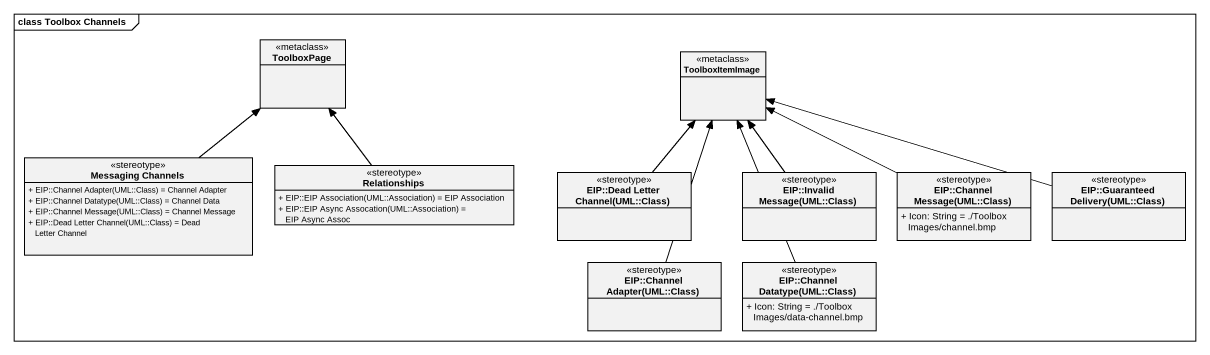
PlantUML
@startuml
mainframe class Toolbox Channels
hide circle
hide empty members
skinparam classAttributeIconSize 0
class ToolboxPage <<metaclass>>
class ToolboxItemImage <<metaclass>>
class "Messaging Channels" as Messaging_Channels <<stereotype>> {
  {field} + EIP::Channel Adapter(UML::Class) = Channel Adapter
  {field} + EIP::Channel Datatype(UML::Class) = Channel Data
  {field} + EIP::Channel Message(UML::Class) = Channel Message
  {field} + EIP::Dead Letter Channel(UML::Class) = Dead Letter Channel
}
class Relationships <<stereotype>> {
  {field} + EIP::EIP Association(UML::Association) = EIP Association
  {field} + EIP::EIP Async Assocation(UML::Association) = EIP Async Assoc
}
class "EIP::Dead Letter Channel(UML::Class)" as EIP_Dead_Letter_Channel_UML <<stereotype>>
class "EIP::Invalid Message(UML::Class)" as EIP_Invalid_Message_UML <<stereotype>>
class "EIP::Channel Message(UML::Class)" as EIP_Channel_Message_UML <<stereotype>> {
  + Icon: String = ./Toolbox Images/channel.bmp
}
class "EIP::Guaranteed Delivery(UML::Class)" as EIP_Guaranteed_Delivery_UML <<stereotype>>
class "EIP::Channel Adapter(UML::Class)" as EIP_Channel_Adapter_UML <<stereotype>>
class "EIP::Channel Datatype(UML::Class)" as EIP_Channel_Datatype_UML <<stereotype>> {
  + Icon: String = ./Toolbox Images/data-channel.bmp
}
Messaging_Channels -up-> ToolboxPage
Relationships -up-> ToolboxPage
EIP_Dead_Letter_Channel_UML -up-> ToolboxItemImage
EIP_Invalid_Message_UML -up-> ToolboxItemImage
EIP_Channel_Message_UML -left-> ToolboxItemImage
EIP_Guaranteed_Delivery_UML -left-> ToolboxItemImage
EIP_Channel_Adapter_UML -up-> ToolboxItemImage
EIP_Channel_Datatype_UML -up-> ToolboxItemImage
@enduml
